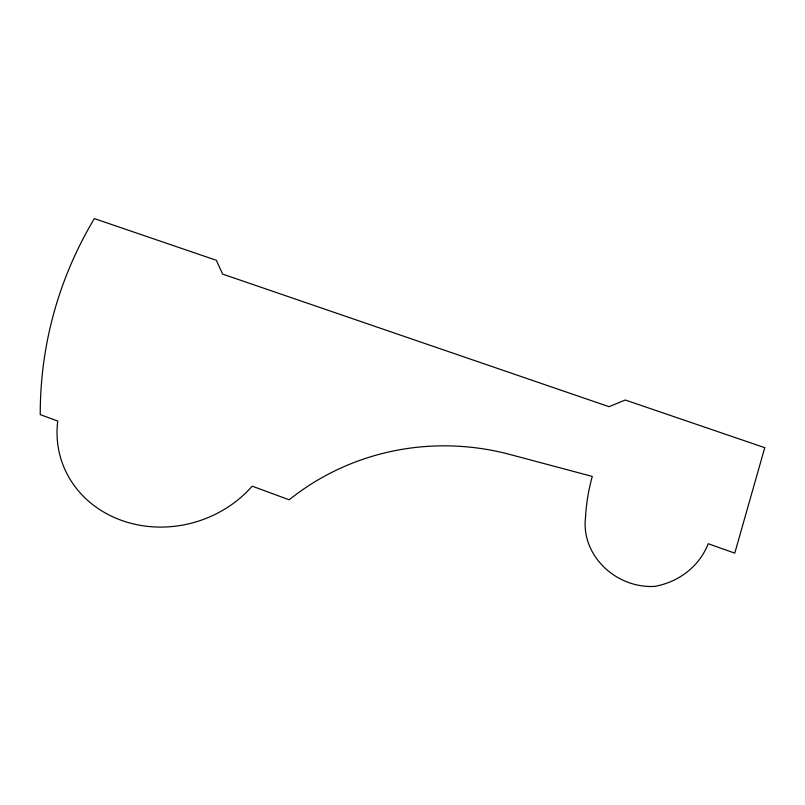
<?xml version="1.0" encoding="UTF-8"?>
<svg xmlns="http://www.w3.org/2000/svg" width="805" height="805" viewBox="0 0 805 805"><rect width="100%" height="100%" fill="white"/><g stroke="black" fill="none" stroke-linecap="round" stroke-linejoin="round"><path stroke-width="1.21" d="M764.75 447.671L734.774 553.146L708.219 543.707A81.516 73.225 26.5 0 1 654.898 586.392A61.955 55.636 28.3 0 1 585.436 518.42A246.29 210.679 34.1 0 1 592.279 476.429L510.129 454.523A256.403 249.288 42.1 0 0 289.166 499.794L252.196 486.16A111.472 99.699 -17 0 1 123.849 521.187A111.472 99.699 -17 0 1 57.749 421.075L40.25 414.605A469.285 420.532 12.2 0 1 94.346 218.608L216.344 260.287L222.633 274.092L609.053 406.696L625.264 400.015L764.75 447.671"/></g></svg>
